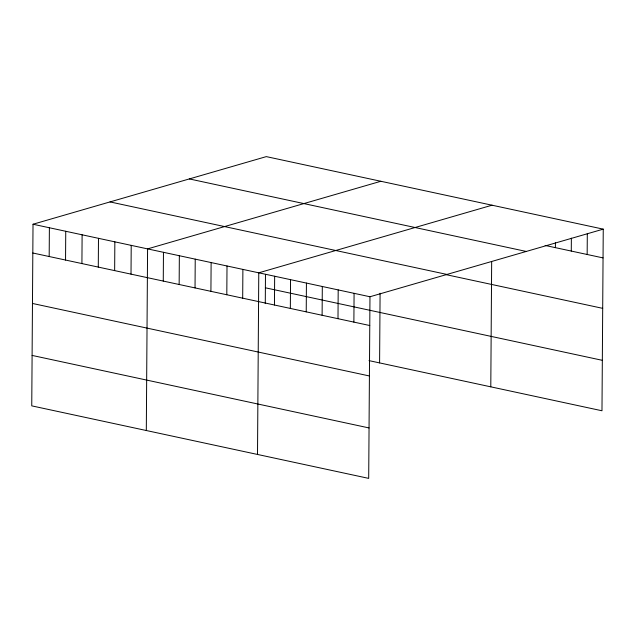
<?xml version="1.0" encoding="UTF-8"?>
<svg xmlns="http://www.w3.org/2000/svg" width="635" height="635" viewBox="0 0 635 635"><rect width="100%" height="100%" fill="white"/><g stroke="black" fill="none" stroke-linecap="round" stroke-linejoin="round"><path stroke-width="0.95" d="M603.25 229.14L266.303 156.615L33.02 224.234L31.75 405.86L368.697 478.385L369.967 296.751L603.25 229.14L601.98 410.766L369.006 360.624M49.181 256.524L49.387 227.751M65.548 260.048L65.746 231.275M81.915 263.573L82.113 234.799M98.282 267.089L98.481 238.323M114.649 270.613L114.848 241.84M131.016 274.137L131.215 245.364M146.312 430.522L147.582 248.888L380.865 181.269M163.266 281.075L163.465 252.309M179.149 284.496L179.348 255.722M195.032 287.917L195.231 259.144M210.915 291.338L211.122 262.565M226.806 294.751L227.005 265.986M242.689 298.172L242.887 269.399M257.508 454.454L258.77 272.82L492.054 205.2M265.279 303.625L265.478 274.328M274.455 305.014L274.653 276.241M290.338 308.427L290.544 279.662M306.229 311.849L306.427 283.075M322.112 315.27L322.31 286.496M337.995 318.683L338.193 289.917M353.878 322.104L354.084 293.33M379.595 362.902L380.087 293.211M490.791 386.834L491.665 261.668M555.395 247.65L555.427 242.689M571.278 251.071L571.373 238.173M587.161 254.492L587.311 233.656M545.116 245.435L603.052 257.905M189.317 178.927L526.264 251.452M110.006 201.914L446.953 274.439M445.722 274.566L602.694 308.348M33.02 224.234L369.967 296.751M265.39 287.806L602.337 360.323M32.814 253L369.76 325.525M32.464 303.451L369.411 375.968M32.099 355.417L369.046 427.942"/></g></svg>
